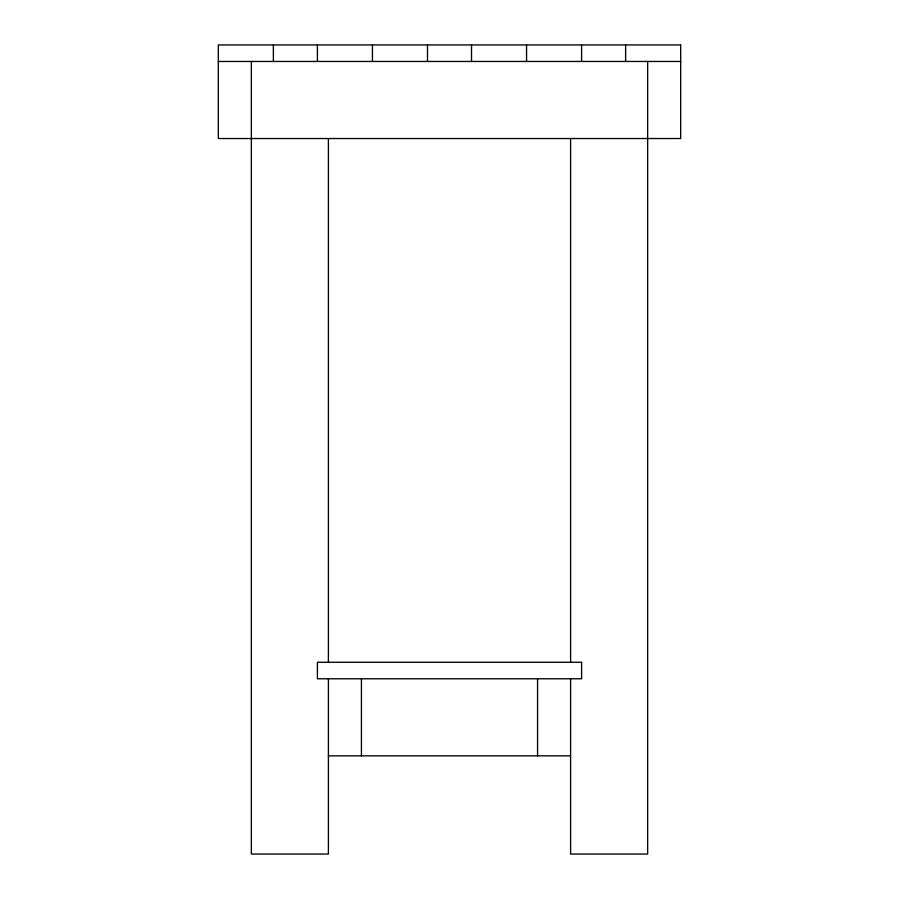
<?xml version="1.0" encoding="UTF-8"?>
<svg xmlns="http://www.w3.org/2000/svg" width="899" height="899" viewBox="0 0 899 899"><rect width="100%" height="100%" fill="white"/><g stroke="black" fill="none" stroke-linecap="round" stroke-linejoin="round"><path stroke-width="1.35" d="M218.333 61.458L680.667 61.458M328.405 755.845L570.595 755.845M647.651 61.458L647.651 854.05L570.595 854.05L570.595 678.779M625.625 44.95L625.625 61.458M581.597 44.95L581.597 61.458M570.595 138.671L570.595 662.271M537.568 678.779L537.568 755.845M526.556 44.95L526.556 61.458M471.514 44.95L471.514 61.458M427.486 44.95L427.486 61.458M372.444 44.95L372.444 61.458M361.432 678.779L361.432 755.845M328.405 138.671L328.405 662.271M328.405 678.779L328.405 854.05L251.349 854.05L251.349 61.458M317.403 44.95L317.403 61.458M273.375 44.95L273.375 61.458M680.667 44.95L218.333 44.95L218.333 138.525L680.667 138.525L680.667 44.95M581.597 662.271L317.403 662.271L317.403 678.779L581.597 678.779L581.597 662.271"/></g></svg>
